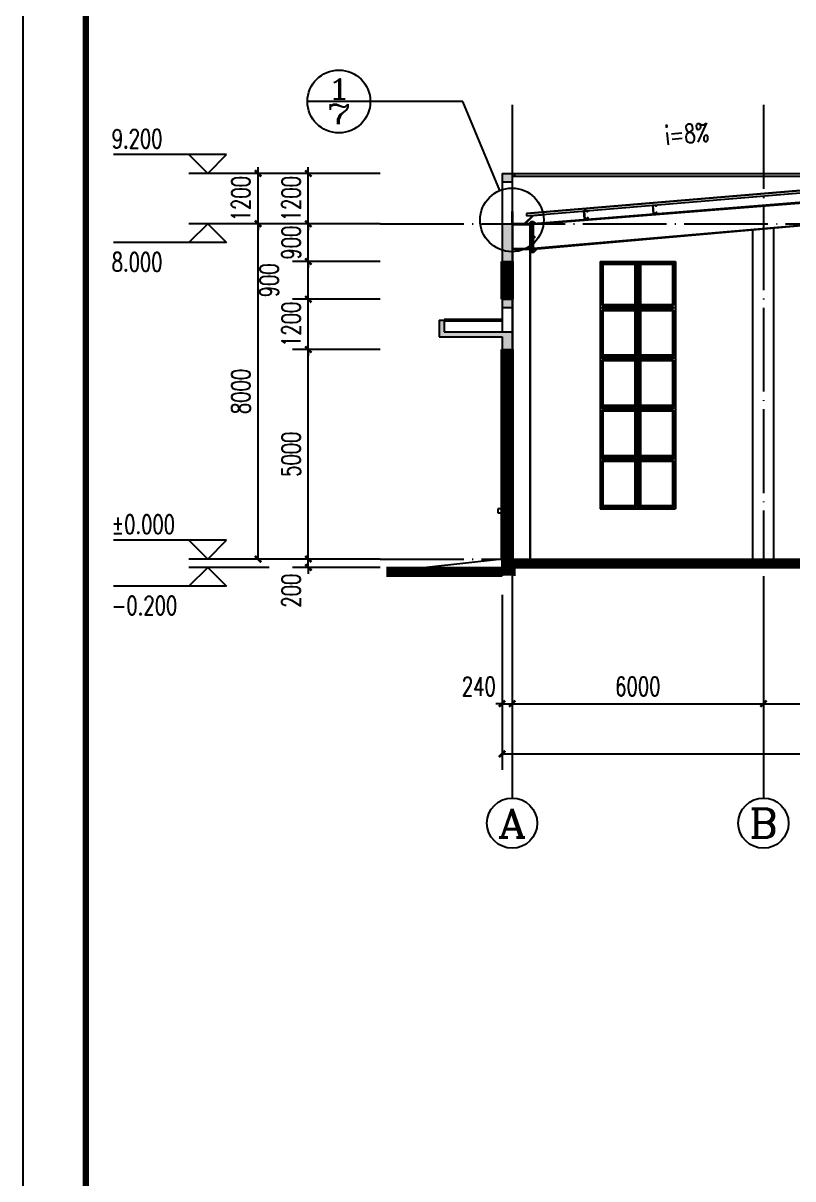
# Model space of a CAD drawing. Header units: millimetres. Extents: x 4279522 to 4437387, y 18981343 to 19528009.
# Drawn here: x 4371112 to 4389489, y 19011730 to 19039309 of the extents above; entities that cross this region are included whole.
import ezdxf
from ezdxf.enums import TextEntityAlignment as Align

# ---------------------------------------------------------------- set-up
doc = ezdxf.new("R2010")
doc.units = ezdxf.units.MM
doc.header["$LTSCALE"] = 1000
doc.header["$MEASUREMENT"] = 0
doc.linetypes.add('DOTE', pattern=[2.42, 2, -0.2, 0.02, -0.2])
doc.layers.get('Defpoints').update_dxf_attribs({"color": 1})
doc.layers.add('0 - 已设计道路边线', color=150, linetype='Continuous', lineweight=50)
for name, color, linetype in [('0 - 立面线', 7, 'Continuous'), ('0 - 转弯半径', 10, 'Continuous'), ('AXIS_TEXT', 7, 'Continuous'), ('AXIS_外部', 171, 'Continuous'), ('COLUMN', 2, 'Continuous'), ('DIM_IDEN', 171, 'Continuous'), ('DIM_SYMB', 165, 'Continuous'), ('DOTE', 250, 'DOTE'), ('PUB_DIM', 161, 'Continuous'), ('PUB_TEXT', 7, 'Continuous'), ('S_WALL', 11, 'Continuous'), ('TK', 4, 'Continuous'), ('WALL', 9, 'Continuous'), ('WALL-PARAPET', 6, 'Continuous'), ('WINDOW', 140, 'Continuous'), ('梁柱', 3, 'Continuous'), ('立面线条', 7, 'Continuous')]:
    doc.layers.add(name, color=color, linetype=linetype)
doc.styles.add('_TCH_AXIS', font='COMPLEX', dxfattribs={"bigfont": 'GBCBIG'})
doc.styles.add('_TCH_DIM', font='SIMPLEX', dxfattribs={"bigfont": 'GBCBIG'})
doc.styles.add('_TCH_DIM_T3', font='SIMPLEX', dxfattribs={"width": 0.705882, "bigfont": 'GBCBIG'})
doc.styles.add('_TCH_LABEL', font='COMPLEX', dxfattribs={"bigfont": 'GBCBIG'})
doc.styles.add('COMPLEX', font='COMPLEX')
doc.dimstyles.new('_TCH_ARCH&&150', dxfattribs={"dimtxt": 446.25, "dimasz": 150, "dimexe": 375, "dimexo": 450, "dimgap": 189.375, "dimtad": 1, "dimdec": 0, "dimzin": 0, "dimdsep": 46, "dimtxsty": '_TCH_DIM_T3', "dimblk": 'ARCHTICK', "dimcen": 0.09, "dimclrt": 7, "dimazin": 2, "dimtfac": 1, "dimtdec": 0, "dimtix": 1, "dimtmove": 2, "dimatfit": 3, "dimfxl": 0, "dimtolj": 1, "dimtzin": 0, "dimarcsym": 0})

# ---------------------------------------------------------------- blocks, each defined once
blk = doc.blocks.new('A$C6EE6551E')
at = {"layer": 'COLUMN'}
blk.add_hatch(color=256, dxfattribs=at).paths.add_polyline_path([(5, 195), (75, 200), (77, 175), (82, 175), (80, 205), (0, 200), (13, 0), (93, 5), (91, 35), (86, 35), (88, 10), (18, 5)])
blk.add_lwpolyline([(93, 5), (13, 0), (0, 200), (80, 205), (82, 175), (77, 175), (75, 200), (5, 195), (18, 5), (88, 10), (86, 35), (91, 35)], close=True, dxfattribs=at)
blk = doc.blocks.new('GeYuanFrame_37412804', base_point=(18.76, 4.34))
at = {"layer": 'TK'}
blk.add_lwpolyline([(18.76, 424.34), (686.76, 424.34), (686.76, 4.34), (18.76, 4.34), (18.76, 424.34)], dxfattribs=at)
at = {"layer": 'TK', "const_width": 1}
blk.add_lwpolyline([(676.76, 414.34), (43.76, 414.34), (43.76, 14.34), (676.76, 14.34)], close=True, dxfattribs=at)
blk = doc.blocks.new('_ArchTick')
at = {"color": 0, "linetype": 'ByBlock', "const_width": 0.4}
blk.add_lwpolyline([(-0.5, -0.5), (0.5, 0.5)], dxfattribs=at)
blk = doc.blocks.new('*D52')
at = {"layer": 'AXIS_外部', "color": 0, "lineweight": -2}
for p, q in [((4382546, 19025665), (4382546, 19022694)), ((4382786, 19025665), (4382786, 19022694)), ((4382546, 19023069), (4382396, 19023069)), ((4382546, 19023069), (4382786, 19023069)), ((4382786, 19023069), (4382936, 19023069))]:
    blk.add_line(p, q, dxfattribs=at)
at = {"layer": 'Defpoints', "color": 0}
for p in [(4382546, 19026115), (4382786, 19026115), (4382786, 19023069)]:
    blk.add_point(p, dxfattribs=at)
at = {"layer": 'AXIS_外部', "color": 0, "lineweight": -2, "xscale": 150, "yscale": 150, "zscale": 150}
blk.add_blockref('_ArchTick', (4382546, 19023069), dxfattribs=at)
at = {"layer": 'AXIS_外部', "color": 0, "lineweight": -2, "xscale": 150, "yscale": 150, "zscale": 150, "rotation": 180}
blk.add_blockref('_ArchTick', (4382786, 19023069), dxfattribs=at)
at = {"layer": 'AXIS_外部', "color": 7, "insert": (4381991, 19023481), "char_height": 446.2, "attachment_point": 5, "style": '_TCH_DIM_T3'}
blk.add_mtext('\\A1;240', dxfattribs=at)
blk = doc.blocks.new('*D53')
at = {"layer": 'AXIS_外部', "color": 0, "lineweight": -2}
for p, q in [((4382786, 19025665), (4382786, 19022694)), ((4388786, 19025665), (4388786, 19022694)), ((4382786, 19023069), (4388786, 19023069))]:
    blk.add_line(p, q, dxfattribs=at)
at = {"layer": 'Defpoints', "color": 0}
for p in [(4382786, 19026115), (4388786, 19026115), (4388786, 19023069)]:
    blk.add_point(p, dxfattribs=at)
at = {"layer": 'AXIS_外部', "color": 0, "lineweight": -2, "xscale": 150, "yscale": 150, "zscale": 150, "rotation": 180}
blk.add_blockref('_ArchTick', (4382786, 19023069), dxfattribs=at)
at = {"layer": 'AXIS_外部', "color": 0, "lineweight": -2, "xscale": 150, "yscale": 150, "zscale": 150}
blk.add_blockref('_ArchTick', (4388786, 19023069), dxfattribs=at)
at = {"layer": 'AXIS_外部', "color": 7, "insert": (4385786, 19023481), "char_height": 446.2, "attachment_point": 5, "style": '_TCH_DIM_T3'}
blk.add_mtext('\\A1;6000', dxfattribs=at)
blk = doc.blocks.new('*D54')
at = {"layer": 'AXIS_外部', "color": 0, "lineweight": -2}
for p, q in [((4388786, 19025665), (4388786, 19022694)), ((4394786, 19025665), (4394786, 19022694)), ((4388786, 19023069), (4394786, 19023069))]:
    blk.add_line(p, q, dxfattribs=at)
at = {"layer": 'Defpoints', "color": 0}
for p in [(4388786, 19026115), (4394786, 19026115), (4394786, 19023069)]:
    blk.add_point(p, dxfattribs=at)
at = {"layer": 'AXIS_外部', "color": 0, "lineweight": -2, "xscale": 150, "yscale": 150, "zscale": 150, "rotation": 180}
blk.add_blockref('_ArchTick', (4388786, 19023069), dxfattribs=at)
at = {"layer": 'AXIS_外部', "color": 0, "lineweight": -2, "xscale": 150, "yscale": 150, "zscale": 150}
blk.add_blockref('_ArchTick', (4394786, 19023069), dxfattribs=at)
at = {"layer": 'AXIS_外部', "color": 7, "insert": (4391786, 19023481), "char_height": 446.2, "attachment_point": 5, "style": '_TCH_DIM_T3'}
blk.add_mtext('\\A1;6000', dxfattribs=at)
blk = doc.blocks.new('*D57')
at = {"layer": 'AXIS_外部', "color": 0, "lineweight": -2}
for p, q in [((4382546, 19025665), (4382546, 19021494)), ((4401026, 19025665), (4401026, 19021494)), ((4382546, 19021869), (4401026, 19021869))]:
    blk.add_line(p, q, dxfattribs=at)
at = {"layer": 'Defpoints', "color": 0}
for p in [(4382546, 19026115), (4401026, 19026115), (4401026, 19021869)]:
    blk.add_point(p, dxfattribs=at)
at = {"layer": 'AXIS_外部', "color": 0, "lineweight": -2, "xscale": 150, "yscale": 150, "zscale": 150, "rotation": 180}
blk.add_blockref('_ArchTick', (4382546, 19021869), dxfattribs=at)
at = {"layer": 'AXIS_外部', "color": 0, "lineweight": -2, "xscale": 150, "yscale": 150, "zscale": 150}
blk.add_blockref('_ArchTick', (4401026, 19021869), dxfattribs=at)
at = {"layer": 'AXIS_外部', "color": 7, "insert": (4391786, 19022281), "char_height": 446.2, "attachment_point": 5, "style": '_TCH_DIM_T3'}
blk.add_mtext('\\A1;18480', dxfattribs=at)
blk = doc.blocks.new('*D65')
at = {"layer": 'Defpoints', "color": 0}
for p in [(4376721, 19035721), (4380084, 19035721), (4380084, 19034521)]:
    blk.add_point(p, dxfattribs=at)
at = {"layer": 'PUB_DIM', "color": 0, "lineweight": -2}
for p, q in [((4376721, 19035721), (4376721, 19035871)), ((4379634, 19035721), (4376346, 19035721)), ((4376721, 19034521), (4376721, 19035721)), ((4379634, 19034521), (4376346, 19034521)), ((4376721, 19034521), (4376721, 19034371))]:
    blk.add_line(p, q, dxfattribs=at)
at = {"layer": 'PUB_DIM', "color": 0, "lineweight": -2, "xscale": 150, "yscale": 150, "zscale": 150}
for p, rotation in [((4376721, 19035721), 270), ((4376721, 19034521), 90)]:
    blk.add_blockref('_ArchTick', p, dxfattribs=dict(at, rotation=rotation))
at = {"layer": 'PUB_DIM', "color": 7, "insert": (4376309, 19035121), "char_height": 446.2, "attachment_point": 5, "rotation": 90, "style": '_TCH_DIM_T3'}
blk.add_mtext('\\A1;1200', dxfattribs=at)
blk = doc.blocks.new('*D66')
at = {"layer": 'Defpoints', "color": 0}
for p in [(4376721, 19034521), (4380084, 19034521), (4380084, 19026521)]:
    blk.add_point(p, dxfattribs=at)
at = {"layer": 'PUB_DIM', "color": 0, "lineweight": -2}
for p, q in [((4379634, 19034521), (4376346, 19034521)), ((4376721, 19026521), (4376721, 19034521)), ((4379634, 19026521), (4376346, 19026521))]:
    blk.add_line(p, q, dxfattribs=at)
at = {"layer": 'PUB_DIM', "color": 0, "lineweight": -2, "xscale": 150, "yscale": 150, "zscale": 150}
for p, rotation in [((4376721, 19034521), 90), ((4376721, 19026521), 270)]:
    blk.add_blockref('_ArchTick', p, dxfattribs=dict(at, rotation=rotation))
at = {"layer": 'PUB_DIM', "color": 7, "insert": (4376309, 19030521), "char_height": 446.2, "attachment_point": 5, "rotation": 90, "style": '_TCH_DIM_T3'}
blk.add_mtext('\\A1;8000', dxfattribs=at)
blk = doc.blocks.new('*D67')
at = {"layer": 'Defpoints', "color": 0}
for p in [(4377921, 19026521), (4380084, 19026521), (4380084, 19026321)]:
    blk.add_point(p, dxfattribs=at)
at = {"layer": 'PUB_DIM', "color": 0, "lineweight": -2}
for p, q in [((4379634, 19026521), (4377546, 19026521)), ((4377921, 19026521), (4377921, 19026671)), ((4377921, 19026321), (4377921, 19026521)), ((4379634, 19026321), (4377546, 19026321)), ((4377921, 19026321), (4377921, 19026171))]:
    blk.add_line(p, q, dxfattribs=at)
at = {"layer": 'PUB_DIM', "color": 0, "lineweight": -2, "xscale": 150, "yscale": 150, "zscale": 150}
for p, rotation in [((4377921, 19026521), 270), ((4377921, 19026321), 90)]:
    blk.add_blockref('_ArchTick', p, dxfattribs=dict(at, rotation=rotation))
at = {"layer": 'PUB_DIM', "color": 7, "insert": (4377509, 19025766), "char_height": 446.2, "attachment_point": 5, "rotation": 90, "style": '_TCH_DIM_T3'}
blk.add_mtext('\\A1;200', dxfattribs=at)
blk = doc.blocks.new('*D68')
at = {"layer": 'Defpoints', "color": 0}
for p in [(4377921, 19031521), (4380084, 19031521), (4380084, 19026521)]:
    blk.add_point(p, dxfattribs=at)
at = {"layer": 'PUB_DIM', "color": 0, "lineweight": -2}
for p, q in [((4379634, 19031521), (4377546, 19031521)), ((4377921, 19026521), (4377921, 19031521)), ((4379634, 19026521), (4377546, 19026521))]:
    blk.add_line(p, q, dxfattribs=at)
at = {"layer": 'PUB_DIM', "color": 0, "lineweight": -2, "xscale": 150, "yscale": 150, "zscale": 150}
for p, rotation in [((4377921, 19031521), 90), ((4377921, 19026521), 270)]:
    blk.add_blockref('_ArchTick', p, dxfattribs=dict(at, rotation=rotation))
at = {"layer": 'PUB_DIM', "color": 7, "insert": (4377509, 19029021), "char_height": 446.2, "attachment_point": 5, "rotation": 90, "style": '_TCH_DIM_T3'}
blk.add_mtext('\\A1;5000', dxfattribs=at)
blk = doc.blocks.new('*D69')
at = {"layer": 'Defpoints', "color": 0}
for p in [(4377921, 19032721), (4380084, 19032721), (4380084, 19031521)]:
    blk.add_point(p, dxfattribs=at)
at = {"layer": 'PUB_DIM', "color": 0, "lineweight": -2}
for p, q in [((4377921, 19032721), (4377921, 19032871)), ((4379634, 19032721), (4377546, 19032721)), ((4377921, 19031521), (4377921, 19032721)), ((4379634, 19031521), (4377546, 19031521)), ((4377921, 19031521), (4377921, 19031371))]:
    blk.add_line(p, q, dxfattribs=at)
at = {"layer": 'PUB_DIM', "color": 0, "lineweight": -2, "xscale": 150, "yscale": 150, "zscale": 150}
for p, rotation in [((4377921, 19032721), 270), ((4377921, 19031521), 90)]:
    blk.add_blockref('_ArchTick', p, dxfattribs=dict(at, rotation=rotation))
at = {"layer": 'PUB_DIM', "color": 7, "insert": (4377509, 19032121), "char_height": 446.2, "attachment_point": 5, "rotation": 90, "style": '_TCH_DIM_T3'}
blk.add_mtext('\\A1;1200', dxfattribs=at)
blk = doc.blocks.new('*D70')
at = {"layer": 'Defpoints', "color": 0}
for p in [(4377921, 19033621), (4380084, 19033621), (4380084, 19032721)]:
    blk.add_point(p, dxfattribs=at)
at = {"layer": 'PUB_DIM', "color": 0, "lineweight": -2}
for p, q in [((4379634, 19033621), (4377546, 19033621)), ((4377921, 19032721), (4377921, 19033621)), ((4379634, 19032721), (4377546, 19032721))]:
    blk.add_line(p, q, dxfattribs=at)
at = {"layer": 'PUB_DIM', "color": 0, "lineweight": -2, "xscale": 150, "yscale": 150, "zscale": 150}
for p, rotation in [((4377921, 19033621), 90), ((4377921, 19032721), 270)]:
    blk.add_blockref('_ArchTick', p, dxfattribs=dict(at, rotation=rotation))
at = {"layer": 'PUB_DIM', "color": 7, "insert": (4376984, 19033171), "char_height": 446.2, "attachment_point": 5, "rotation": 90, "style": '_TCH_DIM_T3'}
blk.add_mtext('\\A1;900', dxfattribs=at)
blk = doc.blocks.new('*D71')
at = {"layer": 'Defpoints', "color": 0}
for p in [(4377921, 19034521), (4380084, 19034521), (4380084, 19033621)]:
    blk.add_point(p, dxfattribs=at)
at = {"layer": 'PUB_DIM', "color": 0, "lineweight": -2}
for p, q in [((4379634, 19034521), (4377546, 19034521)), ((4377921, 19034521), (4377921, 19034671)), ((4377921, 19033621), (4377921, 19034521)), ((4379634, 19033621), (4377546, 19033621)), ((4377921, 19033621), (4377921, 19033471))]:
    blk.add_line(p, q, dxfattribs=at)
at = {"layer": 'PUB_DIM', "color": 0, "lineweight": -2, "xscale": 150, "yscale": 150, "zscale": 150}
for p, rotation in [((4377921, 19034521), 270), ((4377921, 19033621), 90)]:
    blk.add_blockref('_ArchTick', p, dxfattribs=dict(at, rotation=rotation))
at = {"layer": 'PUB_DIM', "color": 7, "insert": (4377509, 19034071), "char_height": 446.2, "attachment_point": 5, "rotation": 90, "style": '_TCH_DIM_T3'}
blk.add_mtext('\\A1;900', dxfattribs=at)
blk = doc.blocks.new('*D72')
at = {"layer": 'Defpoints', "color": 0}
for p in [(4377921, 19035721), (4380084, 19035721), (4380084, 19034521)]:
    blk.add_point(p, dxfattribs=at)
at = {"layer": 'PUB_DIM', "color": 0, "lineweight": -2}
for p, q in [((4377921, 19035721), (4377921, 19035871)), ((4379634, 19035721), (4377546, 19035721)), ((4377921, 19034521), (4377921, 19035721)), ((4379634, 19034521), (4377546, 19034521)), ((4377921, 19034521), (4377921, 19034371))]:
    blk.add_line(p, q, dxfattribs=at)
at = {"layer": 'PUB_DIM', "color": 0, "lineweight": -2, "xscale": 150, "yscale": 150, "zscale": 150}
for p, rotation in [((4377921, 19035721), 270), ((4377921, 19034521), 90)]:
    blk.add_blockref('_ArchTick', p, dxfattribs=dict(at, rotation=rotation))
at = {"layer": 'PUB_DIM', "color": 7, "insert": (4377509, 19035121), "char_height": 446.2, "attachment_point": 5, "rotation": 90, "style": '_TCH_DIM_T3'}
blk.add_mtext('\\A1;1200', dxfattribs=at)
blk = doc.blocks.new('_AXISO')
blk.add_circle((0, 0), 0.5)
at = {"layer": 'AXIS_TEXT', "style": 'COMPLEX', "width": 1.041667}
blk.add_attdef('A', text='', height=0.56, dxfattribs=at).set_placement((-0.25, -0.28), (0.25, -0.28), align=Align.FIT)

msp = doc.modelspace()

# ---------------------------------------------------------------- hatches: boundary and pattern name
at = {"layer": 'WALL-PARAPET'}
h = msp.add_hatch(color=0, dxfattribs=at)
h.paths.add_polyline_path([(4382786.1, 19035660.8), (4382786.1, 19035720.8), (4382546.1, 19035720.8), (4382546.1, 19035520.8), (4382786.1, 19035520.8)])
h.paths.add_polyline_path([(4382786.1, 19034510.8), (4382786.1, 19034520.8), (4382546.1, 19034520.8), (4382546.1, 19033620.8), (4382786.1, 19033620.8)])
h = msp.add_hatch(color=0, dxfattribs=at)
h.paths.add_polyline_path([(4382786.1, 19031940.8), (4381166.1, 19031940.8), (4381166.1, 19032220.8), (4381046.1, 19032220.8), (4381046.1, 19031820.8), (4382546.1, 19031820.8), (4382546.1, 19031520.8), (4382786.1, 19031520.8)])
h.paths.add_polyline_path([(4382786.1, 19032720.8), (4382546.1, 19032720.8), (4382546.1, 19032520.8), (4382786.1, 19032520.8)])
at = {"layer": '立面线条'}
msp.add_hatch(color=256, dxfattribs=at).paths.add_polyline_path([(4383082, 19034524.8), (4383280.6, 19034720.4), (4383485.8, 19034736.4), (4383485.8, 19034726.4), (4383284.9, 19034710.6), (4383086.1, 19034514.8), (4382787.1, 19034514.8), (4382787.1, 19034814.8), (4382797.1, 19034814.8), (4382797.1, 19034524.8)])

# ---------------------------------------------------------------- linework, layer by layer
for p, q in [((4391736.1, 19035492.1), (4383130.7, 19034769)), ((4391736.1, 19035482.1), (4383130.7, 19034759)), ((4383130.7, 19034708.8), (4391736.1, 19035432)), ((4383130.7, 19034769), (4383130.7, 19034708.8))]:
    msp.add_line(p, q)
at = {"const_width": 5}
for points in [[(4383221.1, 19034545.8), (4383311.1, 19034545.8)], [(4383221.1, 19034444.9), (4383311.1, 19034444.9)], [(4383221.1, 19034303.2), (4383311.1, 19034303.2)], [(4383221.1, 19034102.4), (4383311.1, 19034102.4)], [(4383221.1, 19033960.6), (4383311.1, 19033960.6)], [(4383221.1, 19033859.8), (4383311.1, 19033859.8)]]:
    msp.add_lwpolyline(points, dxfattribs=at)
for points in [[(4383236.1, 19034212.8), (4383206.1, 19034212.8), (4383206.1, 19034192.8), (4383236.1, 19034192.8)], [(4383296.1, 19034192.8), (4383326.1, 19034192.8), (4383326.1, 19034212.8), (4383296.1, 19034212.8)]]:
    msp.add_lwpolyline(points)
at = {"layer": '0 - 已设计道路边线', "ltscale": 0.01}
for p, q in [((4382546.1, 19033620.8), (4382546.1, 19032720.8)), ((4382626.1, 19033620.8), (4382626.1, 19032720.8)), ((4382706.1, 19033620.8), (4382706.1, 19032720.8)), ((4382786.1, 19033620.8), (4382786.1, 19032720.8)), ((4381166.1, 19032220.8), (4382546.1, 19032220.8)), ((4382546.1, 19031520.8), (4382546.1, 19026520.8)), ((4382626.1, 19031520.8), (4382626.1, 19026520.8)), ((4382706.1, 19031520.8), (4382706.1, 19026520.8)), ((4382786.1, 19031520.8), (4382786.1, 19026520.8))]:
    msp.add_line(p, q, dxfattribs=at)
at = {"layer": '0 - 已设计道路边线', "color": 251, "ltscale": 0.01}
for points in [[(4384936.1, 19032570.8), (4385736.1, 19032570.8), (4385736.1, 19033570.8), (4384936.1, 19033570.8)], [(4386636.1, 19032570.8), (4385836.1, 19032570.8), (4385836.1, 19033570.8), (4386636.1, 19033570.8)], [(4384936.1, 19032470.8), (4385736.1, 19032470.8), (4385736.1, 19031370.8), (4384936.1, 19031370.8)], [(4386636.1, 19032470.8), (4385836.1, 19032470.8), (4385836.1, 19031370.8), (4386636.1, 19031370.8)], [(4384936.1, 19031270.8), (4385736.1, 19031270.8), (4385736.1, 19030170.8), (4384936.1, 19030170.8)], [(4386636.1, 19031270.8), (4385836.1, 19031270.8), (4385836.1, 19030170.8), (4386636.1, 19030170.8)], [(4384936.1, 19030070.8), (4385736.1, 19030070.8), (4385736.1, 19028970.8), (4384936.1, 19028970.8)], [(4386636.1, 19030070.8), (4385836.1, 19030070.8), (4385836.1, 19028970.8), (4386636.1, 19028970.8)], [(4384936.1, 19028870.8), (4385736.1, 19028870.8), (4385736.1, 19027770.8), (4384936.1, 19027770.8)], [(4386636.1, 19028870.8), (4385836.1, 19028870.8), (4385836.1, 19027770.8), (4386636.1, 19027770.8)]]:
    msp.add_lwpolyline(points, close=True, dxfattribs=at)
at = {"layer": '0 - 立面线'}
for p, q in [((4388536.1, 19026520.8), (4388536.1, 19034367.7)), ((4389036.1, 19026520.8), (4389036.1, 19034411.7))]:
    msp.add_line(p, q, dxfattribs=at)
at = {"layer": '0 - 转弯半径', "color": 251}
for p, q in [((4384886.1, 19033620.8), (4384886.1, 19027720.8)), ((4384886.1, 19033620.8), (4386686.1, 19033620.8)), ((4385786.1, 19033620.8), (4385786.1, 19027720.8)), ((4386686.1, 19033620.8), (4386686.1, 19027720.8)), ((4384886.1, 19032520.8), (4386686.1, 19032520.8)), ((4384886.1, 19031320.8), (4386686.1, 19031320.8)), ((4384886.1, 19030120.8), (4386686.1, 19030120.8)), ((4384886.1, 19028920.8), (4386686.1, 19028920.8)), ((4384886.1, 19027720.8), (4386686.1, 19027720.8))]:
    msp.add_line(p, q, dxfattribs=at)
at = {"layer": '0 - 转弯半径', "color": 0}
for p, q in [((4382446.1, 19027720.8), (4382446.1, 19027620.8)), ((4382546.1, 19027720.8), (4382446.1, 19027720.8)), ((4382446.1, 19027620.8), (4382546.1, 19027620.8))]:
    msp.add_line(p, q, dxfattribs=at)
msp.add_lwpolyline([(4380746.1, 19026320.8), (4382546.1, 19026320.8), (4382546.1, 19026520.8)], close=True, dxfattribs=at)
for points, const_width in [([(4382546.1, 19026420.8), (4401026.1, 19026420.8)], 200), ([(4382696.1, 19026520.8), (4382696.1, 19026120.8)], 300), ([(4379786.4, 19026220.8), (4382546.1, 19026220.8)], 200)]:
    msp.add_lwpolyline(points, dxfattribs=dict(at, const_width=const_width))
for points in [[(4382546.1, 19026520.8), (4401026.1, 19026520.8)], [(4382546.1, 19026520.8), (4382546.1, 19026120.8)], [(4382846.1, 19026520.8), (4382846.1, 19026120.8)], [(4379786.4, 19026320.8), (4382546.1, 19026320.8)], [(4382546.1, 19026320.8), (4401026.1, 19026320.8)], [(4379786.4, 19026120.8), (4382546.1, 19026120.8)]]:
    msp.add_lwpolyline(points, dxfattribs=at)
at = {"layer": 'AXIS_外部'}
for p, q in [((4382786.1, 19026115.5), (4382786.1, 19020818.5)), ((4388786.1, 19026115.5), (4388786.1, 19020818.5))]:
    msp.add_line(p, q, dxfattribs=at)
at = {"layer": 'COLUMN'}
msp.add_lwpolyline([(4383082, 19034524.8), (4383280.6, 19034720.4), (4383485.8, 19034736.4), (4383485.8, 19034726.4), (4383284.9, 19034710.6), (4383086.1, 19034514.8), (4382787.1, 19034514.8), (4382787.1, 19034814.8), (4382787.1, 19034814.8), (4382797.1, 19034814.8), (4382797.1, 19034524.8)], close=True, dxfattribs=at)
at = {"layer": 'DIM_IDEN'}
for p, q in [((4379400.9, 19037439.2), (4377900.9, 19037439.2)), ((4381609.9, 19037439.2), (4379400.9, 19037439.2)), ((4382491.4, 19035313.6), (4381609.9, 19037439.2))]:
    msp.add_line(p, q, dxfattribs=at)
for centre, radius in [((4378650.9, 19037439.2), 750), ((4382782.2, 19034612.4), 759.1)]:
    msp.add_circle(centre, radius, dxfattribs=at)
at = {"layer": 'DIM_SYMB'}
msp.add_lwpolyline([(4388135.2, 19036385.2, 0, 0, 0), (4386324.9, 19036233.1, 120, 0, 0), (4385876.5, 19036195.4, 0, 0, 0)], format="xyseb", dxfattribs=at)
at = {"layer": 'DOTE'}
for p, q in [((4382786.1, 19037355.7), (4382786.1, 19025213.1)), ((4388786.1, 19037355.7), (4388786.1, 19026520.8)), ((4379633.8, 19034520.8), (4403938.5, 19034520.8)), ((4379633.8, 19026520.8), (4403938.5, 19026520.8))]:
    msp.add_line(p, q, dxfattribs=at)
at = {"layer": 'PUB_DIM'}
for p, q in [((4375971.4, 19036170.8), (4373271.4, 19036170.8)), ((4375521.4, 19035720.8), (4375071.4, 19036170.8)), ((4375521.4, 19035720.8), (4375971.4, 19036170.8)), ((4376982.8, 19035720.8), (4375071.4, 19035720.8)), ((4375521.4, 19034520.8), (4375071.4, 19034070.8)), ((4376982.8, 19034520.8), (4375071.4, 19034520.8)), ((4375521.4, 19034520.8), (4375971.4, 19034070.8)), ((4375971.4, 19034070.8), (4373271.4, 19034070.8)), ((4375971.4, 19026970.8), (4373271.4, 19026970.8)), ((4375521.4, 19026520.8), (4375071.4, 19026970.8)), ((4375521.4, 19026520.8), (4375971.4, 19026970.8)), ((4376982.8, 19026520.8), (4375071.4, 19026520.8)), ((4375521.4, 19026320.8), (4375071.4, 19025870.8)), ((4376982.8, 19026320.8), (4375071.4, 19026320.8)), ((4375521.4, 19026320.8), (4375971.4, 19025870.8)), ((4375971.4, 19025870.8), (4373271.4, 19025870.8))]:
    msp.add_line(p, q, dxfattribs=at)
at = {"layer": 'S_WALL'}
for p, q in [((4382546.1, 19035720.8), (4382846.1, 19035720.8)), ((4382546.1, 19035720.8), (4382546.1, 19033620.8)), ((4382786.1, 19035660.8), (4382846.1, 19035660.8)), ((4382786.1, 19035660.8), (4382786.1, 19033620.8)), ((4382846.1, 19035720.8), (4382846.1, 19035660.8)), ((4382546.1, 19035520.8), (4382786.1, 19035520.8)), ((4382546.1, 19034520.8), (4382786.1, 19034520.8)), ((4382546.1, 19033620.8), (4382786.1, 19033620.8)), ((4382546.1, 19032720.8), (4382786.1, 19032720.8)), ((4382546.1, 19032720.8), (4382546.1, 19031940.8)), ((4382786.1, 19032720.8), (4382786.1, 19031520.8)), ((4382546.1, 19032520.8), (4382786.1, 19032520.8)), ((4381046.1, 19032220.8), (4381166.1, 19032220.8)), ((4381046.1, 19032220.8), (4381046.1, 19031820.8)), ((4381166.1, 19032220.8), (4381166.1, 19031940.8)), ((4381046.1, 19031820.8), (4382546.1, 19031820.8)), ((4381166.1, 19031940.8), (4382786.1, 19031940.8)), ((4382546.1, 19031820.8), (4382546.1, 19031520.8)), ((4382546.1, 19031520.8), (4382786.1, 19031520.8)), ((4382786.1, 19026520.8), (4382786.1, 19027720.8))]:
    msp.add_line(p, q, dxfattribs=at)
at = {"layer": 'WALL', "color": 3}
for p, q in [((4382786.1, 19034510.8), (4382786.1, 19026520.8)), ((4382796.1, 19034510.8), (4382796.1, 19026520.8))]:
    msp.add_line(p, q, dxfattribs=at)
at = {"layer": 'WINDOW'}
for p, q in [((4382846.1, 19035720.8), (4400726.1, 19035720.8)), ((4382846.1, 19035660.8), (4400726.1, 19035660.8))]:
    msp.add_line(p, q, dxfattribs=at)
at = {"layer": '梁柱'}
for p, q in [((4391786.1, 19035198.3), (4383296.1, 19034521.1)), ((4391786.1, 19035178.3), (4383297.7, 19034501.1)), ((4383236.1, 19034520.8), (4382796.1, 19034520.8)), ((4382796.1, 19034510.8), (4383236.1, 19034510.8)), ((4382796.1, 19034500.8), (4383236.1, 19034500.8)), ((4383236.1, 19034570.8), (4383186.1, 19034520.8)), ((4383216.1, 19026520.8), (4383216.1, 19034500.8)), ((4383226.1, 19026520.8), (4383226.1, 19034500.8)), ((4383236.1, 19033834.8), (4383236.1, 19034570.8)), ((4383296.1, 19034570.8), (4383236.1, 19034570.8)), ((4383266.1, 19033834.8), (4383266.1, 19034570.8)), ((4391786.1, 19034667.1), (4383296.1, 19033927.6)), ((4391786.1, 19034653.2), (4383296.1, 19033907.5)), ((4383296.1, 19033834.8), (4383296.1, 19034570.8)), ((4383296.1, 19034570.8), (4383342.3, 19034524.7)), ((4383226.1, 19033920.8), (4382806.1, 19033920.8)), ((4383226.1, 19033910.8), (4382806.1, 19033910.8)), ((4383296.1, 19033834.8), (4383236.1, 19033834.8)), ((4383296.1, 19033834.8), (4383376.1, 19033914.8))]:
    msp.add_line(p, q, dxfattribs=at)

# ---------------------------------------------------------------- block references
at = {"xscale": 150, "yscale": 150, "zscale": 150, "rotation": 270}
msp.add_blockref('GeYuanFrame_37412804', (4371112, 19099320.3), dxfattribs=at)
at = {"layer": 'AXIS_外部'}
ref = msp.add_blockref('_AXISO', (4382786.1, 19020218.5), dxfattribs=dict(at, xscale=1200, yscale=1200, zscale=1200))
ref.add_attrib('A', 'A', dxfattribs={"layer": 'AXIS_TEXT', "height": 678.8, "style": '_TCH_AXIS', "width": 1.166667}).set_placement((4382446.7, 19019879.1), (4383125.6, 19019879.1), align=Align.FIT)
ref = msp.add_blockref('_AXISO', (4388786.1, 19020218.5), dxfattribs=dict(at, xscale=1200, yscale=1200, zscale=1200))
ref.add_attrib('A', 'B', dxfattribs={"layer": 'AXIS_TEXT', "height": 678.8, "style": '_TCH_AXIS', "width": 1.235294}).set_placement((4388446.7, 19019879.1), (4389125.6, 19019879.1), align=Align.FIT)
at = {"layer": 'COLUMN', "extrusion": (0, 0, -1), "xscale": -1, "zscale": -1, "rotation": 359.2533428461928}
for p in [(-4384502.9, 19034631.7, 0), (-4386145.1, 19034762.7, 0)]:
    msp.add_blockref('A$C6EE6551E', p, dxfattribs=at)

# ---------------------------------------------------------------- texts
at = {"layer": 'PUB_TEXT', "style": '_TCH_LABEL'}
for s, width, p, p2 in [('1', 2.916667, (4378349.1, 19037499.5), (4378952.8, 19037499.5)), ('7', 1.875, (4378349.1, 19036895.8), (4378952.8, 19036895.8))]:
    msp.add_text(s, height=483, dxfattribs=dict(at, width=width)).set_placement(p, p2, align=Align.FIT)
at = {"layer": 'PUB_TEXT', "style": '_TCH_DIM', "width": 0.705882}
for s, p in [('9.200', (4373226.4, 19036328.3)), ('8.000', (4373226.4, 19033388.3)), ('%%P0.000', (4373226.4, 19027128.3)), ('-0.200', (4373226.4, 19025188.3))]:
    msp.add_text(s, height=446.25, dxfattribs=at).set_placement(p)
msp.add_text('i=8%', height=446.25, rotation=4.80338, dxfattribs=at).set_placement((4386454.5, 19036402))

# ---------------------------------------------------------------- dimensions: what is measured, and where the dimension line sits
at = {"layer": 'AXIS_外部'}
dim = msp.add_linear_dim(base=(4382786.1, 19023068.5), p1=(4382546.1, 19026115.5), p2=(4382786.1, 19026115.5), angle=0, dimstyle='_TCH_ARCH&&150', dxfattribs=at)
dim.commit()
dim.dimension.update_dxf_attribs({"geometry": '*D52', "text_midpoint": (4381991.1, 19023481), "dimtype": 129})
for p1, p2, distance, picture, middle in [((4382546.1, 19026115.5), (4401026.1, 19026115.5), -4247, '*D57', (4391786.1, 19022281)), ((4382786.1, 19026115.5), (4388786.1, 19026115.5), -3047, '*D53', (4385786.1, 19023481)), ((4388786.1, 19026115.5), (4394786.1, 19026115.5), -3047, '*D54', (4391786.1, 19023481))]:
    dim = msp.add_aligned_dim(p1=p1, p2=p2, distance=distance, dimstyle='_TCH_ARCH&&150', dxfattribs=at)
    dim.commit()
    dim.dimension.update_dxf_attribs({"geometry": picture, "text_midpoint": middle})
at = {"layer": 'PUB_DIM'}
for p1, p2, distance, picture, middle in [((4380083.8, 19034520.8), (4380083.8, 19035720.8), 3362.4, '*D65', (4376308.9, 19035120.8)), ((4380083.8, 19034520.8), (4380083.8, 19035720.8), 2162.4, '*D72', (4377508.9, 19035120.8)), ((4380083.8, 19026520.8), (4380083.8, 19034520.8), 3362.4, '*D66', (4376308.9, 19030520.8)), ((4380083.8, 19033620.8), (4380083.8, 19034520.8), 2162.4, '*D71', (4377508.9, 19034070.8)), ((4380083.8, 19031520.8), (4380083.8, 19032720.8), 2162.4, '*D69', (4377508.9, 19032120.8)), ((4380083.8, 19026520.8), (4380083.8, 19031520.8), 2162.4, '*D68', (4377508.9, 19029020.8))]:
    dim = msp.add_aligned_dim(p1=p1, p2=p2, distance=distance, dimstyle='_TCH_ARCH&&150', dxfattribs=at)
    dim.commit()
    dim.dimension.update_dxf_attribs({"geometry": picture, "text_midpoint": middle})
for base, p1, p2, picture, middle in [((4377921.4, 19033620.8), (4380083.8, 19032720.8), (4380083.8, 19033620.8), '*D70', (4376983.9, 19033170.8)), ((4377921.4, 19026520.8), (4380083.8, 19026320.8), (4380083.8, 19026520.8), '*D67', (4377508.9, 19025765.8))]:
    dim = msp.add_linear_dim(base=base, p1=p1, p2=p2, angle=90, dimstyle='_TCH_ARCH&&150', dxfattribs=at)
    dim.commit()
    dim.dimension.update_dxf_attribs({"geometry": picture, "text_midpoint": middle, "dimtype": 129})

doc.saveas('drawing.dxf')
